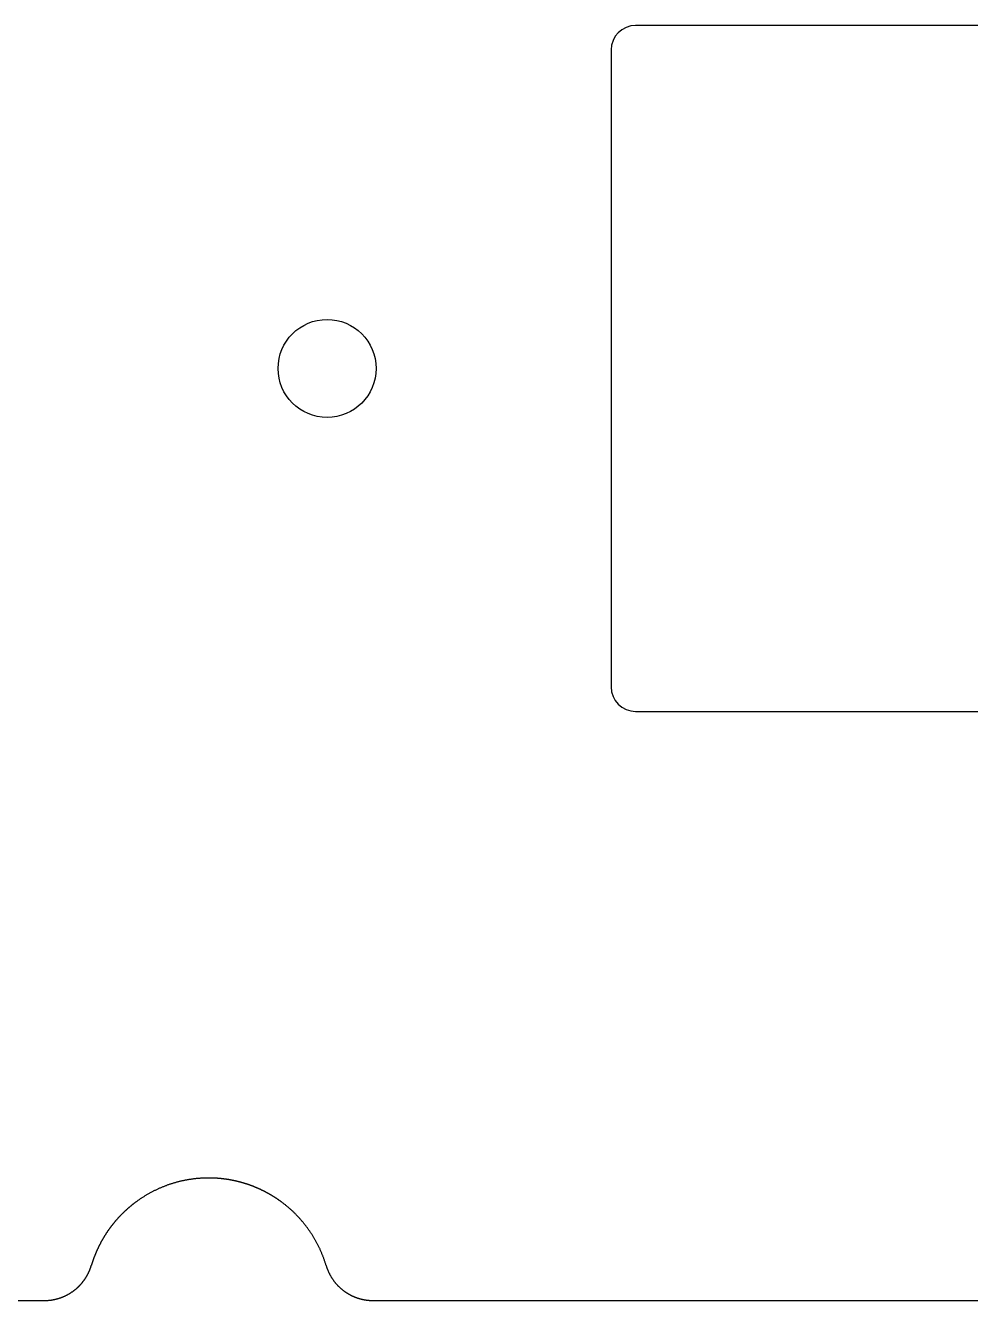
# Model space of a CAD drawing. Header units: millimetres. Extents: x -10 to 277, y -95 to 18.
# Drawn here: x 9.32 to 28.61, y -95.23 to -69.2 of the extents above; entities that cross this region are included whole.
import ezdxf

# ---------------------------------------------------------------- set-up
doc = ezdxf.new("R2010")
doc.units = ezdxf.units.MM
doc.header["$MEASUREMENT"] = 0
doc.layers.get('0').update_dxf_attribs({"linetype": 'CONTINUOUS'})
doc.layers.add('Edge.Cuts', color=53, linetype='CONTINUOUS')

msp = doc.modelspace()

# ---------------------------------------------------------------- linework, layer by layer
msp.add_lwpolyline([(35.375, -83.2, 0.414213562), (35.875, -82.7), (35.875, -69.7, 0.414213562), (35.375, -69.2), (21.775, -69.2, 0.414212391), (21.275, -69.7), (21.275, -82.7, 0.414212391), (21.775, -83.2)], format="xyb", close=True)
msp.add_circle((15.478125, -76.2), 1)
at = {"layer": 'Edge.Cuts', "linetype": 'Continuous'}
for p, q in [((12.124925, -92.9083), (12.111843, -92.913639)), ((12.138036, -92.903035), (12.124925, -92.9083)), ((12.151175, -92.897844), (12.138036, -92.903035)), ((12.164343, -92.892729), (12.151175, -92.897844)), ((12.177539, -92.887688), (12.164343, -92.892729)), ((12.190762, -92.882723), (12.177539, -92.887688)), ((12.204012, -92.877833), (12.190762, -92.882723)), ((12.217289, -92.873018), (12.204012, -92.877833)), ((12.230592, -92.868279), (12.217289, -92.873018)), ((12.243921, -92.863615), (12.230592, -92.868279)), ((12.257275, -92.859027), (12.243921, -92.863615)), ((12.270654, -92.854516), (12.257275, -92.859027)), ((12.284058, -92.85008), (12.270654, -92.854516)), ((12.297486, -92.84572), (12.284058, -92.85008)), ((12.310938, -92.841437), (12.297486, -92.84572)), ((12.324414, -92.83723), (12.310938, -92.841437)), ((12.337912, -92.8331), (12.324414, -92.83723)), ((12.351433, -92.829047), (12.337912, -92.8331)), ((12.364976, -92.82507), (12.351433, -92.829047)), ((12.378542, -92.82117), (12.364976, -92.82507)), ((12.392128, -92.817348), (12.378542, -92.82117)), ((12.405736, -92.813602), (12.392128, -92.817348)), ((12.419365, -92.809934), (12.405736, -92.813602)), ((12.433014, -92.806343), (12.419365, -92.809934)), ((12.446683, -92.802829), (12.433014, -92.806343)), ((12.460371, -92.799393), (12.446683, -92.802829)), ((12.474079, -92.796034), (12.460371, -92.799393)), ((12.487805, -92.792754), (12.474079, -92.796034)), ((12.50155, -92.789551), (12.487805, -92.792754)), ((12.515313, -92.786426), (12.50155, -92.789551)), ((12.529094, -92.783378), (12.515313, -92.786426)), ((12.542892, -92.780409), (12.529094, -92.783378)), ((12.556707, -92.777518), (12.542892, -92.780409)), ((12.570539, -92.774706), (12.556707, -92.777518)), ((12.584387, -92.771971), (12.570539, -92.774706)), ((12.598251, -92.769315), (12.584387, -92.771971)), ((12.61213, -92.766737), (12.598251, -92.769315)), ((12.626025, -92.764238), (12.61213, -92.766737)), ((12.639935, -92.761817), (12.626025, -92.764238)), ((12.653859, -92.759475), (12.639935, -92.761817)), ((12.667797, -92.757212), (12.653859, -92.759475)), ((12.681749, -92.755028), (12.667797, -92.757212)), ((12.695715, -92.752922), (12.681749, -92.755028)), ((12.709694, -92.750895), (12.695715, -92.752922)), ((12.723685, -92.748947), (12.709694, -92.750895)), ((12.737689, -92.747078), (12.723685, -92.748947)), ((12.751706, -92.745288), (12.737689, -92.747078)), ((12.765734, -92.743577), (12.751706, -92.745288)), ((12.779773, -92.741946), (12.765734, -92.743577)), ((12.793824, -92.740393), (12.779773, -92.741946)), ((12.807886, -92.73892), (12.793824, -92.740393)), ((12.821958, -92.737526), (12.807886, -92.73892)), ((12.83604, -92.736211), (12.821958, -92.737526)), ((12.850133, -92.734976), (12.83604, -92.736211)), ((12.864235, -92.73382), (12.850133, -92.734976)), ((12.878346, -92.732744), (12.864235, -92.73382)), ((12.892466, -92.731747), (12.878346, -92.732744)), ((12.906595, -92.73083), (12.892466, -92.731747)), ((12.920732, -92.729992), (12.906595, -92.73083)), ((12.934877, -92.729234), (12.920732, -92.729992)), ((12.94903, -92.728556), (12.934877, -92.729234)), ((12.963191, -92.727957), (12.94903, -92.728556)), ((12.977359, -92.727438), (12.963191, -92.727957)), ((12.991533, -92.726999), (12.977359, -92.727438)), ((13.005714, -92.726639), (12.991533, -92.726999)), ((13.019902, -92.72636), (13.005714, -92.726639)), ((13.034096, -92.72616), (13.019902, -92.72636)), ((13.048295, -92.72604), (13.034096, -92.72616)), ((13.0625, -92.726), (13.048295, -92.72604)), ((13.069065, -92.726009), (13.0625, -92.726)), ((13.076173, -92.726037), (13.069065, -92.726009)), ((13.083277, -92.726086), (13.076173, -92.726037)), ((13.090382, -92.726154), (13.083277, -92.726086)), ((13.097483, -92.726243), (13.090382, -92.726154)), ((13.104585, -92.726351), (13.097483, -92.726243)), ((13.111683, -92.726479), (13.104585, -92.726351)), ((13.118782, -92.726628), (13.111683, -92.726479)), ((13.125877, -92.726796), (13.118782, -92.726628)), ((13.132972, -92.726985), (13.125877, -92.726796)), ((13.140064, -92.727193), (13.132972, -92.726985)), ((13.147157, -92.727422), (13.140064, -92.727193)), ((13.154245, -92.72767), (13.147157, -92.727422)), ((13.161334, -92.727938), (13.154245, -92.72767)), ((13.168418, -92.728226), (13.161334, -92.727938)), ((13.175504, -92.728535), (13.168418, -92.728226)), ((13.182585, -92.728863), (13.175504, -92.728535)), ((13.189666, -92.729211), (13.182585, -92.728863)), ((13.196743, -92.729579), (13.189666, -92.729211)), ((13.203821, -92.729967), (13.196743, -92.729579)), ((13.210894, -92.730375), (13.203821, -92.729967)), ((13.217967, -92.730803), (13.210894, -92.730375)), ((13.225036, -92.73125), (13.217967, -92.730803)), ((13.232105, -92.731718), (13.225036, -92.73125)), ((13.23917, -92.732206), (13.232105, -92.731718)), ((13.246235, -92.732713), (13.23917, -92.732206)), ((13.253295, -92.733241), (13.246235, -92.732713)), ((13.260355, -92.733788), (13.253295, -92.733241)), ((13.267411, -92.734355), (13.260355, -92.733788)), ((13.274466, -92.734942), (13.267411, -92.734355)), ((13.281517, -92.735549), (13.274466, -92.734942)), ((13.288568, -92.736176), (13.281517, -92.735549)), ((13.295614, -92.736823), (13.288568, -92.736176)), ((13.302659, -92.737489), (13.295614, -92.736823)), ((13.3097, -92.738176), (13.302659, -92.737489)), ((13.316741, -92.738882), (13.3097, -92.738176)), ((13.323776, -92.739608), (13.316741, -92.738882)), ((13.330812, -92.740354), (13.323776, -92.739608)), ((13.337842, -92.74112), (13.330812, -92.740354)), ((13.344871, -92.741905), (13.337842, -92.74112)), ((13.351896, -92.742711), (13.344871, -92.741905)), ((13.35892, -92.743536), (13.351896, -92.742711)), ((13.365939, -92.744381), (13.35892, -92.743536)), ((13.372957, -92.745246), (13.365939, -92.744381)), ((13.37997, -92.746131), (13.372957, -92.745246)), ((13.386982, -92.747035), (13.37997, -92.746131)), ((13.393989, -92.747959), (13.386982, -92.747035)), ((13.400995, -92.748904), (13.393989, -92.747959)), ((13.407996, -92.749867), (13.400995, -92.748904)), ((13.414996, -92.750851), (13.407996, -92.749867)), ((13.42199, -92.751854), (13.414996, -92.750851)), ((13.428983, -92.752877), (13.42199, -92.751854)), ((13.435971, -92.75392), (13.428983, -92.752877)), ((13.442958, -92.754983), (13.435971, -92.75392)), ((13.449939, -92.756065), (13.442958, -92.754983)), ((13.456919, -92.757167), (13.449939, -92.756065)), ((13.463893, -92.758288), (13.456919, -92.757167)), ((13.470866, -92.75943), (13.463893, -92.758288)), ((13.477833, -92.760591), (13.470866, -92.75943)), ((13.484798, -92.761772), (13.477833, -92.760591)), ((13.491758, -92.762972), (13.484798, -92.761772)), ((13.498717, -92.764192), (13.491758, -92.762972)), ((13.505669, -92.765432), (13.498717, -92.764192)), ((13.51262, -92.766692), (13.505669, -92.765432)), ((13.519565, -92.767971), (13.51262, -92.766692)), ((13.526508, -92.769269), (13.519565, -92.767971)), ((13.533445, -92.770588), (13.526508, -92.769269)), ((13.54038, -92.771926), (13.533445, -92.770588)), ((13.547309, -92.773283), (13.54038, -92.771926)), ((13.554236, -92.774661), (13.547309, -92.773283)), ((13.561157, -92.776057), (13.554236, -92.774661)), ((13.568076, -92.777474), (13.561157, -92.776057)), ((13.574989, -92.778909), (13.568076, -92.777474)), ((13.5819, -92.780365), (13.574989, -92.778909)), ((13.588804, -92.78184), (13.5819, -92.780365)), ((13.595706, -92.783335), (13.588804, -92.78184)), ((13.602601, -92.784849), (13.595706, -92.783335)), ((13.609495, -92.786382), (13.602601, -92.784849)), ((13.616381, -92.787935), (13.609495, -92.786382)), ((13.623265, -92.789508), (13.616381, -92.787935)), ((13.630143, -92.7911), (13.623265, -92.789508)), ((13.637018, -92.792712), (13.630143, -92.7911)), ((13.643887, -92.794343), (13.637018, -92.792712)), ((13.650752, -92.795994), (13.643887, -92.794343)), ((13.657612, -92.797663), (13.650752, -92.795994)), ((13.664468, -92.799353), (13.657612, -92.797663)), ((13.671317, -92.801062), (13.664468, -92.799353)), ((13.678164, -92.80279), (13.671317, -92.801062)), ((13.685004, -92.804537), (13.678164, -92.80279)), ((13.69184, -92.806305), (13.685004, -92.804537)), ((13.69867, -92.808091), (13.69184, -92.806305)), ((13.705496, -92.809897), (13.69867, -92.808091)), ((13.712316, -92.811722), (13.705496, -92.809897)), ((13.719132, -92.813566), (13.712316, -92.811722)), ((13.725942, -92.81543), (13.719132, -92.813566)), ((13.732747, -92.817313), (13.725942, -92.81543)), ((13.739546, -92.819215), (13.732747, -92.817313)), ((13.746341, -92.821137), (13.739546, -92.819215)), ((13.753129, -92.823078), (13.746341, -92.821137)), ((13.759914, -92.825038), (13.753129, -92.823078)), ((13.766691, -92.827017), (13.759914, -92.825038)), ((13.773464, -92.829016), (13.766691, -92.827017)), ((13.78023, -92.831034), (13.773464, -92.829016)), ((13.786992, -92.833071), (13.78023, -92.831034)), ((13.793747, -92.835127), (13.786992, -92.833071)), ((13.800497, -92.837203), (13.793747, -92.835127)), ((13.80724, -92.839297), (13.800497, -92.837203)), ((13.813979, -92.841411), (13.80724, -92.839297)), ((13.820711, -92.843544), (13.813979, -92.841411)), ((13.827438, -92.845696), (13.820711, -92.843544)), ((13.834157, -92.847867), (13.827438, -92.845696)), ((13.840872, -92.850057), (13.834157, -92.847867)), ((13.84758, -92.852266), (13.840872, -92.850057)), ((13.854283, -92.854494), (13.84758, -92.852266)), ((13.860978, -92.856741), (13.854283, -92.854494)), ((13.867668, -92.859008), (13.860978, -92.856741)), ((13.874351, -92.861293), (13.867668, -92.859008)), ((13.881029, -92.863597), (13.874351, -92.861293)), ((13.887699, -92.86592), (13.881029, -92.863597)), ((13.894363, -92.868263), (13.887699, -92.86592)), ((13.90102, -92.870624), (13.894363, -92.868263)), ((13.907672, -92.873004), (13.90102, -92.870624)), ((13.914316, -92.875403), (13.907672, -92.873004)), ((13.920955, -92.877821), (13.914316, -92.875403)), ((13.927586, -92.880257), (13.920955, -92.877821)), ((13.934211, -92.882713), (13.927586, -92.880257)), ((13.940828, -92.885187), (13.934211, -92.882713)), ((13.94744, -92.88768), (13.940828, -92.885187)), ((13.954043, -92.890192), (13.94744, -92.88768)), ((13.960641, -92.892723), (13.954043, -92.890192)), ((13.96723, -92.895272), (13.960641, -92.892723)), ((13.973814, -92.89784), (13.96723, -92.895272)), ((13.980389, -92.900427), (13.973814, -92.89784)), ((13.986959, -92.903033), (13.980389, -92.900427)), ((13.99352, -92.905656), (13.986959, -92.903033)), ((14.000075, -92.9083), (13.99352, -92.905656)), ((14.006621, -92.910961), (14.000075, -92.9083)), ((14.013161, -92.913641), (14.006621, -92.910961)), ((11.640402, -93.169869), (11.628779, -93.177958)), ((11.65207, -93.161846), (11.640402, -93.169869)), ((11.663782, -93.15389), (11.65207, -93.161846)), ((11.67554, -93.145999), (11.663782, -93.15389)), ((11.687341, -93.138176), (11.67554, -93.145999)), ((11.699186, -93.13042), (11.687341, -93.138176)), ((11.711074, -93.12273), (11.699186, -93.13042)), ((11.723005, -93.115109), (11.711074, -93.12273)), ((11.734979, -93.107555), (11.723005, -93.115109)), ((11.746994, -93.10007), (11.734979, -93.107555)), ((11.759051, -93.092652), (11.746994, -93.10007)), ((11.77115, -93.085303), (11.759051, -93.092652)), ((11.783289, -93.078024), (11.77115, -93.085303)), ((11.795468, -93.070813), (11.783289, -93.078024)), ((11.807687, -93.063671), (11.795468, -93.070813)), ((11.819946, -93.056599), (11.807687, -93.063671)), ((11.832244, -93.049597), (11.819946, -93.056599)), ((11.844581, -93.042665), (11.832244, -93.049597)), ((11.856955, -93.035803), (11.844581, -93.042665)), ((11.869368, -93.029011), (11.856955, -93.035803)), ((11.881818, -93.02229), (11.869368, -93.029011)), ((11.894305, -93.015641), (11.881818, -93.02229)), ((11.906829, -93.009062), (11.894305, -93.015641)), ((11.919389, -93.002554), (11.906829, -93.009062)), ((11.931985, -92.996118), (11.919389, -93.002554)), ((11.944616, -92.989754), (11.931985, -92.996118)), ((11.957281, -92.983462), (11.944616, -92.989754)), ((11.969982, -92.977242), (11.957281, -92.983462)), ((11.982716, -92.971094), (11.969982, -92.977242)), ((11.995484, -92.965019), (11.982716, -92.971094)), ((12.008286, -92.959017), (11.995484, -92.965019)), ((12.02112, -92.953088), (12.008286, -92.959017)), ((12.033987, -92.947231), (12.02112, -92.953088)), ((12.046885, -92.941448), (12.033987, -92.947231)), ((12.059815, -92.935739), (12.046885, -92.941448)), ((12.072777, -92.930103), (12.059815, -92.935739)), ((12.085769, -92.924541), (12.072777, -92.930103)), ((12.098791, -92.919053), (12.085769, -92.924541)), ((12.111843, -92.913639), (12.098791, -92.919053)), ((14.019693, -92.91634), (14.013161, -92.913641)), ((14.026219, -92.919057), (14.019693, -92.91634)), ((14.032735, -92.921793), (14.026219, -92.919057)), ((14.039246, -92.924547), (14.032735, -92.921793)), ((14.045747, -92.92732), (14.039246, -92.924547)), ((14.052243, -92.930111), (14.045747, -92.92732)), ((14.058729, -92.932921), (14.052243, -92.930111)), ((14.065208, -92.935749), (14.058729, -92.932921)), ((14.071679, -92.938596), (14.065208, -92.935749)), ((14.078143, -92.941461), (14.071679, -92.938596)), ((14.084598, -92.944344), (14.078143, -92.941461)), ((14.091046, -92.947246), (14.084598, -92.944344)), ((14.097485, -92.950166), (14.091046, -92.947246)), ((14.103917, -92.953104), (14.097485, -92.950166)), ((14.110339, -92.956061), (14.103917, -92.953104)), ((14.116755, -92.959036), (14.110339, -92.956061)), ((14.123161, -92.962029), (14.116755, -92.959036)), ((14.12956, -92.96504), (14.123161, -92.962029)), ((14.13595, -92.96807), (14.12956, -92.96504)), ((14.142332, -92.971118), (14.13595, -92.96807)), ((14.148705, -92.974183), (14.142332, -92.971118)), ((14.15507, -92.977267), (14.148705, -92.974183)), ((14.161426, -92.980369), (14.15507, -92.977267)), ((14.167774, -92.98349), (14.161426, -92.980369)), ((14.174113, -92.986627), (14.167774, -92.98349)), ((14.180443, -92.989784), (14.174113, -92.986627)), ((14.186765, -92.992958), (14.180443, -92.989784)), ((14.193078, -92.99615), (14.186765, -92.992958)), ((14.199381, -92.99936), (14.193078, -92.99615)), ((14.205676, -93.002588), (14.199381, -92.99936)), ((14.211962, -93.005834), (14.205676, -93.002588)), ((14.218239, -93.009097), (14.211962, -93.005834)), ((14.224507, -93.012379), (14.218239, -93.009097)), ((14.230766, -93.015678), (14.224507, -93.012379)), ((14.237015, -93.018995), (14.230766, -93.015678)), ((14.243256, -93.02233), (14.237015, -93.018995)), ((14.249487, -93.025683), (14.243256, -93.02233)), ((14.255709, -93.029053), (14.249487, -93.025683)), ((14.261921, -93.032441), (14.255709, -93.029053)), ((14.268124, -93.035846), (14.261921, -93.032441)), ((14.274317, -93.039269), (14.268124, -93.035846)), ((14.280501, -93.04271), (14.274317, -93.039269)), ((14.286675, -93.046169), (14.280501, -93.04271)), ((14.29284, -93.049644), (14.286675, -93.046169)), ((14.298995, -93.053138), (14.29284, -93.049644)), ((14.30514, -93.056649), (14.298995, -93.053138)), ((14.311275, -93.060177), (14.30514, -93.056649)), ((14.317401, -93.063722), (14.311275, -93.060177)), ((14.323516, -93.067285), (14.317401, -93.063722)), ((14.329622, -93.070866), (14.323516, -93.067285)), ((14.335718, -93.074463), (14.329622, -93.070866)), ((14.341803, -93.078078), (14.335718, -93.074463)), ((14.347879, -93.08171), (14.341803, -93.078078)), ((14.353944, -93.08536), (14.347879, -93.08171)), ((14.359999, -93.089026), (14.353944, -93.08536)), ((14.366044, -93.09271), (14.359999, -93.089026)), ((14.372078, -93.096411), (14.366044, -93.09271)), ((14.378102, -93.100129), (14.372078, -93.096411)), ((14.384116, -93.103864), (14.378102, -93.100129)), ((14.390119, -93.107617), (14.384116, -93.103864)), ((14.396111, -93.111386), (14.390119, -93.107617)), ((14.402094, -93.115172), (14.396111, -93.111386)), ((14.408065, -93.118975), (14.402094, -93.115172)), ((14.414026, -93.122795), (14.408065, -93.118975)), ((14.419976, -93.126631), (14.414026, -93.122795)), ((14.425915, -93.130485), (14.419976, -93.126631)), ((14.431843, -93.134356), (14.425915, -93.130485)), ((14.437761, -93.138243), (14.431843, -93.134356)), ((14.443667, -93.142147), (14.437761, -93.138243)), ((14.449563, -93.146068), (14.443667, -93.142147)), ((14.455447, -93.150005), (14.449563, -93.146068)), ((14.461321, -93.153959), (14.455447, -93.150005)), ((14.467183, -93.15793), (14.461321, -93.153959)), ((14.473034, -93.161917), (14.467183, -93.15793)), ((14.478874, -93.165921), (14.473034, -93.161917)), ((14.484702, -93.169941), (14.478874, -93.165921)), ((14.490519, -93.173978), (14.484702, -93.169941)), ((11.323305, -93.430036), (11.318227, -93.434964)), ((11.328398, -93.425121), (11.323305, -93.430036)), ((11.333504, -93.420221), (11.328398, -93.425121)), ((11.338625, -93.415335), (11.333504, -93.420221)), ((11.343758, -93.410464), (11.338625, -93.415335)), ((11.348907, -93.405607), (11.343758, -93.410464)), ((11.354068, -93.400764), (11.348907, -93.405607)), ((11.359244, -93.395936), (11.354068, -93.400764)), ((11.364433, -93.391123), (11.359244, -93.395936)), ((11.369637, -93.386324), (11.364433, -93.391123)), ((11.374853, -93.381539), (11.369637, -93.386324)), ((11.380084, -93.37677), (11.374853, -93.381539)), ((11.385327, -93.372015), (11.380084, -93.37677)), ((11.390585, -93.367274), (11.385327, -93.372015)), ((11.395856, -93.362549), (11.390585, -93.367274)), ((11.40114, -93.357838), (11.395856, -93.362549)), ((11.406437, -93.353143), (11.40114, -93.357838)), ((11.411749, -93.348462), (11.406437, -93.353143)), ((11.417073, -93.343796), (11.411749, -93.348462)), ((11.42241, -93.339145), (11.417073, -93.343796)), ((11.427761, -93.334509), (11.42241, -93.339145)), ((11.433125, -93.329889), (11.427761, -93.334509)), ((11.438502, -93.325283), (11.433125, -93.329889)), ((11.443892, -93.320692), (11.438502, -93.325283)), ((11.449295, -93.316117), (11.443892, -93.320692)), ((11.454711, -93.311557), (11.449295, -93.316117)), ((11.46014, -93.307012), (11.454711, -93.311557)), ((11.465582, -93.302483), (11.46014, -93.307012)), ((11.471036, -93.297969), (11.465582, -93.302483)), ((11.476504, -93.29347), (11.471036, -93.297969)), ((11.481984, -93.288987), (11.476504, -93.29347)), ((11.487476, -93.284519), (11.481984, -93.288987)), ((11.492982, -93.280066), (11.487476, -93.284519)), ((11.4985, -93.27563), (11.492982, -93.280066)), ((11.50403, -93.271208), (11.4985, -93.27563)), ((11.509574, -93.266803), (11.50403, -93.271208)), ((11.515129, -93.262413), (11.509574, -93.266803)), ((11.520697, -93.258038), (11.515129, -93.262413)), ((11.526277, -93.25368), (11.520697, -93.258038)), ((11.53187, -93.249337), (11.526277, -93.25368)), ((11.537475, -93.24501), (11.53187, -93.249337)), ((11.543092, -93.240699), (11.537475, -93.24501)), ((11.548721, -93.236404), (11.543092, -93.240699)), ((11.554362, -93.232124), (11.548721, -93.236404)), ((11.560016, -93.227861), (11.554362, -93.232124)), ((11.565681, -93.223614), (11.560016, -93.227861)), ((11.571358, -93.219382), (11.565681, -93.223614)), ((11.582749, -93.210968), (11.571358, -93.219382)), ((11.594186, -93.202618), (11.582749, -93.210968)), ((11.605671, -93.194333), (11.594186, -93.202618)), ((11.617202, -93.186113), (11.605671, -93.194333)), ((11.628779, -93.177958), (11.617202, -93.186113)), ((14.496325, -93.178031), (14.490519, -93.173978)), ((14.502119, -93.182101), (14.496325, -93.178031)), ((14.507902, -93.186187), (14.502119, -93.182101)), ((14.513673, -93.190289), (14.507902, -93.186187)), ((14.519433, -93.194407), (14.513673, -93.190289)), ((14.525181, -93.198542), (14.519433, -93.194407)), ((14.530918, -93.202693), (14.525181, -93.198542)), ((14.536642, -93.206861), (14.530918, -93.202693)), ((14.542355, -93.211044), (14.536642, -93.206861)), ((14.548056, -93.215243), (14.542355, -93.211044)), ((14.553745, -93.219459), (14.548056, -93.215243)), ((14.559422, -93.223691), (14.553745, -93.219459)), ((14.57074, -93.232202), (14.559422, -93.223691)), ((14.58201, -93.240777), (14.57074, -93.232202)), ((14.593231, -93.249415), (14.58201, -93.240777)), ((14.604403, -93.258117), (14.593231, -93.249415)), ((14.615526, -93.266882), (14.604403, -93.258117)), ((14.626599, -93.275708), (14.615526, -93.266882)), ((14.637621, -93.284598), (14.626599, -93.275708)), ((14.648593, -93.293549), (14.637621, -93.284598)), ((14.659513, -93.302561), (14.648593, -93.293549)), ((14.670383, -93.311635), (14.659513, -93.302561)), ((14.6812, -93.32077), (14.670383, -93.311635)), ((14.691965, -93.329966), (14.6812, -93.32077)), ((14.702678, -93.339222), (14.691965, -93.329966)), ((14.713338, -93.348538), (14.702678, -93.339222)), ((14.723945, -93.357914), (14.713338, -93.348538)), ((14.734498, -93.367349), (14.723945, -93.357914)), ((14.744997, -93.376843), (14.734498, -93.367349)), ((14.755442, -93.386396), (14.744997, -93.376843)), ((14.765832, -93.396007), (14.755442, -93.386396)), ((14.776168, -93.405677), (14.765832, -93.396007)), ((14.786448, -93.415404), (14.776168, -93.405677)), ((14.796672, -93.425188), (14.786448, -93.415404)), ((14.80684, -93.43503), (14.796672, -93.425188)), ((11.087424, -93.693049), (11.083099, -93.698636)), ((11.091767, -93.687474), (11.087424, -93.693049)), ((11.096124, -93.681912), (11.091767, -93.687474)), ((11.100499, -93.676361), (11.096124, -93.681912)), ((11.104888, -93.670823), (11.100499, -93.676361)), ((11.109294, -93.665296), (11.104888, -93.670823)), ((11.113714, -93.659783), (11.109294, -93.665296)), ((11.118152, -93.654281), (11.113714, -93.659783)), ((11.122604, -93.648793), (11.118152, -93.654281)), ((11.127073, -93.643316), (11.122604, -93.648793)), ((11.131556, -93.637852), (11.127073, -93.643316)), ((11.136056, -93.6324), (11.131556, -93.637852)), ((11.140571, -93.626962), (11.136056, -93.6324)), ((11.145102, -93.621535), (11.140571, -93.626962)), ((11.149648, -93.616122), (11.145102, -93.621535)), ((11.15421, -93.610721), (11.149648, -93.616122)), ((11.158786, -93.605333), (11.15421, -93.610721)), ((11.163379, -93.599957), (11.158786, -93.605333)), ((11.167986, -93.594595), (11.163379, -93.599957)), ((11.17261, -93.589245), (11.167986, -93.594595)), ((11.177248, -93.583909), (11.17261, -93.589245)), ((11.181901, -93.578585), (11.177248, -93.583909)), ((11.18657, -93.573275), (11.181901, -93.578585)), ((11.191254, -93.567977), (11.18657, -93.573275)), ((11.195953, -93.562693), (11.191254, -93.567977)), ((11.200667, -93.557421), (11.195953, -93.562693)), ((11.205396, -93.552163), (11.200667, -93.557421)), ((11.21014, -93.546918), (11.205396, -93.552163)), ((11.214899, -93.541687), (11.21014, -93.546918)), ((11.219673, -93.536468), (11.214899, -93.541687)), ((11.224462, -93.531263), (11.219673, -93.536468)), ((11.229266, -93.526071), (11.224462, -93.531263)), ((11.234084, -93.520894), (11.229266, -93.526071)), ((11.238918, -93.515729), (11.234084, -93.520894)), ((11.243765, -93.510578), (11.238918, -93.515729)), ((11.248629, -93.50544), (11.243765, -93.510578)), ((11.253506, -93.500317), (11.248629, -93.50544)), ((11.258398, -93.495206), (11.253506, -93.500317)), ((11.263304, -93.49011), (11.258398, -93.495206)), ((11.268226, -93.485027), (11.263304, -93.49011)), ((11.273161, -93.479958), (11.268226, -93.485027)), ((11.278111, -93.474903), (11.273161, -93.479958)), ((11.283076, -93.469862), (11.278111, -93.474903)), ((11.288055, -93.464834), (11.283076, -93.469862)), ((11.293048, -93.459821), (11.288055, -93.464834)), ((11.298055, -93.454821), (11.293048, -93.459821)), ((11.303077, -93.449836), (11.298055, -93.454821)), ((11.308113, -93.444865), (11.303077, -93.449836)), ((11.313163, -93.439908), (11.308113, -93.444865)), ((11.318227, -93.434964), (11.313163, -93.439908)), ((14.816952, -93.444928), (14.80684, -93.43503)), ((14.827007, -93.454883), (14.816952, -93.444928)), ((14.837005, -93.464894), (14.827007, -93.454883)), ((14.846945, -93.47496), (14.837005, -93.464894)), ((14.856828, -93.485082), (14.846945, -93.47496)), ((14.866653, -93.495259), (14.856828, -93.485082)), ((14.87642, -93.505491), (14.866653, -93.495259)), ((14.886127, -93.515777), (14.87642, -93.505491)), ((14.895776, -93.526117), (14.886127, -93.515777)), ((14.905366, -93.536511), (14.895776, -93.526117)), ((14.914896, -93.546958), (14.905366, -93.536511)), ((14.924366, -93.557458), (14.914896, -93.546958)), ((14.933776, -93.56801), (14.924366, -93.557458)), ((14.943125, -93.578615), (14.933776, -93.56801)), ((14.952414, -93.589272), (14.943125, -93.578615)), ((14.961641, -93.599981), (14.952414, -93.589272)), ((14.970807, -93.610741), (14.961641, -93.599981)), ((14.979911, -93.621551), (14.970807, -93.610741)), ((14.988954, -93.632413), (14.979911, -93.621551)), ((14.997934, -93.643324), (14.988954, -93.632413)), ((15.006851, -93.654285), (14.997934, -93.643324)), ((15.015706, -93.665296), (15.006851, -93.654285)), ((15.024498, -93.676356), (15.015706, -93.665296)), ((15.033226, -93.687465), (15.024498, -93.676356)), ((15.041891, -93.698622), (15.033226, -93.687465)), ((10.91259, -93.949709), (10.908996, -93.955784)), ((10.916203, -93.943641), (10.91259, -93.949709)), ((10.919832, -93.937586), (10.916203, -93.943641)), ((10.923479, -93.931539), (10.919832, -93.937586)), ((10.927142, -93.925505), (10.923479, -93.931539)), ((10.930823, -93.919479), (10.927142, -93.925505)), ((10.934521, -93.913465), (10.930823, -93.919479)), ((10.938236, -93.90746), (10.934521, -93.913465)), ((10.941967, -93.901467), (10.938236, -93.90746)), ((10.945717, -93.895483), (10.941967, -93.901467)), ((10.949482, -93.889511), (10.945717, -93.895483)), ((10.953266, -93.883548), (10.949482, -93.889511)), ((10.957065, -93.877598), (10.953266, -93.883548)), ((10.960882, -93.871656), (10.957065, -93.877598)), ((10.964715, -93.865727), (10.960882, -93.871656)), ((10.968566, -93.859807), (10.964715, -93.865727)), ((10.972433, -93.8539), (10.968566, -93.859807)), ((10.976317, -93.848002), (10.972433, -93.8539)), ((10.980217, -93.842116), (10.976317, -93.848002)), ((10.984135, -93.83624), (10.980217, -93.842116)), ((10.988069, -93.830377), (10.984135, -93.83624)), ((10.992021, -93.824522), (10.988069, -93.830377)), ((10.995988, -93.818681), (10.992021, -93.824522)), ((10.999972, -93.812849), (10.995988, -93.818681)), ((11.003972, -93.80703), (10.999972, -93.812849)), ((11.00799, -93.801221), (11.003972, -93.80703)), ((11.012024, -93.795424), (11.00799, -93.801221)), ((11.016074, -93.789637), (11.012024, -93.795424)), ((11.020141, -93.783863), (11.016074, -93.789637)), ((11.024224, -93.778099), (11.020141, -93.783863)), ((11.028324, -93.772348), (11.024224, -93.778099)), ((11.03244, -93.766607), (11.028324, -93.772348)), ((11.036572, -93.760879), (11.03244, -93.766607)), ((11.040721, -93.755161), (11.036572, -93.760879)), ((11.044886, -93.749456), (11.040721, -93.755161)), ((11.049067, -93.743762), (11.044886, -93.749456)), ((11.053264, -93.73808), (11.049067, -93.743762)), ((11.057478, -93.732409), (11.053264, -93.73808)), ((11.061708, -93.726751), (11.057478, -93.732409)), ((11.065954, -93.721104), (11.061708, -93.726751)), ((11.070216, -93.715469), (11.065954, -93.721104)), ((11.074494, -93.709846), (11.070216, -93.715469)), ((11.078788, -93.704235), (11.074494, -93.709846)), ((11.083099, -93.698636), (11.078788, -93.704235)), ((15.050492, -93.709827), (15.041891, -93.698622)), ((15.059028, -93.721081), (15.050492, -93.709827)), ((15.067501, -93.732381), (15.059028, -93.721081)), ((15.075908, -93.743729), (15.067501, -93.732381)), ((15.084251, -93.755123), (15.075908, -93.743729)), ((15.092529, -93.766564), (15.084251, -93.755123)), ((15.100741, -93.778051), (15.092529, -93.766564)), ((15.108887, -93.789583), (15.100741, -93.778051)), ((15.116968, -93.801161), (15.108887, -93.789583)), ((15.124983, -93.812783), (15.116968, -93.801161)), ((15.132931, -93.824451), (15.124983, -93.812783)), ((15.140813, -93.836163), (15.132931, -93.824451)), ((15.148628, -93.847918), (15.140813, -93.836163)), ((15.156375, -93.859718), (15.148628, -93.847918)), ((15.164056, -93.87156), (15.156375, -93.859718)), ((15.171669, -93.883446), (15.164056, -93.87156)), ((15.179215, -93.895374), (15.171669, -93.883446)), ((15.186692, -93.907344), (15.179215, -93.895374)), ((15.194102, -93.919356), (15.186692, -93.907344)), ((15.201443, -93.93141), (15.194102, -93.919356)), ((15.208716, -93.943505), (15.201443, -93.93141)), ((15.21592, -93.955641), (15.208716, -93.943505)), ((10.776702, -94.213216), (10.773851, -94.219684)), ((10.779573, -94.206754), (10.776702, -94.213216)), ((10.782461, -94.200303), (10.779573, -94.206754)), ((10.785367, -94.193859), (10.782461, -94.200303)), ((10.788291, -94.187426), (10.785367, -94.193859)), ((10.791234, -94.180999), (10.788291, -94.187426)), ((10.794194, -94.174583), (10.791234, -94.180999)), ((10.797172, -94.168173), (10.794194, -94.174583)), ((10.800168, -94.161775), (10.797172, -94.168173)), ((10.803183, -94.155383), (10.800168, -94.161775)), ((10.806215, -94.149002), (10.803183, -94.155383)), ((10.809265, -94.142628), (10.806215, -94.149002)), ((10.812333, -94.136265), (10.809265, -94.142628)), ((10.815419, -94.129909), (10.812333, -94.136265)), ((10.818522, -94.123564), (10.815419, -94.129909)), ((10.821644, -94.117226), (10.818522, -94.123564)), ((10.824783, -94.1109), (10.821644, -94.117226)), ((10.827941, -94.10458), (10.824783, -94.1109)), ((10.831115, -94.098272), (10.827941, -94.10458)), ((10.834308, -94.09197), (10.831115, -94.098272)), ((10.837518, -94.08568), (10.834308, -94.09197)), ((10.840747, -94.079398), (10.837518, -94.08568)), ((10.843992, -94.073127), (10.840747, -94.079398)), ((10.847256, -94.066863), (10.843992, -94.073127)), ((10.850537, -94.06061), (10.847256, -94.066863)), ((10.853836, -94.054366), (10.850537, -94.06061)), ((10.857152, -94.048132), (10.853836, -94.054366)), ((10.860487, -94.041906), (10.857152, -94.048132)), ((10.863838, -94.035692), (10.860487, -94.041906)), ((10.867207, -94.029485), (10.863838, -94.035692)), ((10.870593, -94.02329), (10.867207, -94.029485)), ((10.873998, -94.017103), (10.870593, -94.02329)), ((10.877419, -94.010928), (10.873998, -94.017103)), ((10.880858, -94.00476), (10.877419, -94.010928)), ((10.884314, -93.998604), (10.880858, -94.00476)), ((10.887789, -93.992456), (10.884314, -93.998604)), ((10.891279, -93.98632), (10.887789, -93.992456)), ((10.894788, -93.980192), (10.891279, -93.98632)), ((10.898314, -93.974076), (10.894788, -93.980192)), ((10.901857, -93.967968), (10.898314, -93.974076)), ((10.905417, -93.961872), (10.901857, -93.967968)), ((10.908996, -93.955784), (10.905417, -93.961872)), ((15.223055, -93.967818), (15.21592, -93.955641)), ((15.230121, -93.980035), (15.223055, -93.967818)), ((15.237118, -93.992292), (15.230121, -93.980035)), ((15.244045, -94.004588), (15.237118, -93.992292)), ((15.250903, -94.016924), (15.244045, -94.004588)), ((15.257691, -94.029298), (15.250903, -94.016924)), ((15.264409, -94.041712), (15.257691, -94.029298)), ((15.271056, -94.054163), (15.264409, -94.041712)), ((15.277634, -94.066652), (15.271056, -94.054163)), ((15.284141, -94.07918), (15.277634, -94.066652)), ((15.290577, -94.091744), (15.284141, -94.07918)), ((15.296942, -94.104346), (15.290577, -94.091744)), ((15.303236, -94.116984), (15.296942, -94.104346)), ((15.309459, -94.129658), (15.303236, -94.116984)), ((15.31561, -94.142369), (15.309459, -94.129658)), ((15.32169, -94.155115), (15.31561, -94.142369)), ((15.327699, -94.167897), (15.32169, -94.155115)), ((15.333635, -94.180714), (15.327699, -94.167897)), ((15.3395, -94.193566), (15.333635, -94.180714)), ((15.345292, -94.206452), (15.3395, -94.193566)), ((15.351013, -94.219373), (15.345292, -94.206452)), ((10.679061, -94.47147), (10.676928, -94.478245)), ((10.681213, -94.464704), (10.679061, -94.47147)), ((10.683383, -94.457944), (10.681213, -94.464704)), ((10.685572, -94.451193), (10.683383, -94.457944)), ((10.68778, -94.444447), (10.685572, -94.451193)), ((10.690006, -94.43771), (10.68778, -94.444447)), ((10.692251, -94.430979), (10.690006, -94.43771)), ((10.694515, -94.424257), (10.692251, -94.430979)), ((10.696797, -94.41754), (10.694515, -94.424257)), ((10.699098, -94.410833), (10.696797, -94.41754)), ((10.701418, -94.404131), (10.699098, -94.410833)), ((10.703755, -94.397439), (10.701418, -94.404131)), ((10.706112, -94.390752), (10.703755, -94.397439)), ((10.708487, -94.384075), (10.706112, -94.390752)), ((10.710881, -94.377404), (10.708487, -94.384075)), ((10.713293, -94.370742), (10.710881, -94.377404)), ((10.715724, -94.364086), (10.713293, -94.370742)), ((10.718173, -94.357439), (10.715724, -94.364086)), ((10.720641, -94.350799), (10.718173, -94.357439)), ((10.723127, -94.344168), (10.720641, -94.350799)), ((10.725632, -94.337542), (10.723127, -94.344168)), ((10.728155, -94.330927), (10.725632, -94.337542)), ((10.730697, -94.324318), (10.728155, -94.330927)), ((10.733256, -94.317718), (10.730697, -94.324318)), ((10.735835, -94.311125), (10.733256, -94.317718)), ((10.738431, -94.304541), (10.735835, -94.311125)), ((10.741046, -94.297963), (10.738431, -94.304541)), ((10.743679, -94.291396), (10.741046, -94.297963)), ((10.746331, -94.284835), (10.743679, -94.291396)), ((10.749001, -94.278283), (10.746331, -94.284835)), ((10.751689, -94.271738), (10.749001, -94.278283)), ((10.754395, -94.265203), (10.751689, -94.271738)), ((10.75712, -94.258675), (10.754395, -94.265203)), ((10.759863, -94.252156), (10.75712, -94.258675)), ((10.762625, -94.245644), (10.759863, -94.252156)), ((10.765403, -94.239142), (10.762625, -94.245644)), ((10.768201, -94.232647), (10.765403, -94.239142)), ((10.771017, -94.226162), (10.768201, -94.232647)), ((10.773851, -94.219684), (10.771017, -94.226162)), ((15.35666, -94.232327), (15.351013, -94.219373)), ((15.362235, -94.245315), (15.35666, -94.232327)), ((15.367738, -94.258337), (15.362235, -94.245315)), ((15.373168, -94.271391), (15.367738, -94.258337)), ((15.378524, -94.284479), (15.373168, -94.271391)), ((15.383808, -94.297598), (15.378524, -94.284479)), ((15.389018, -94.31075), (15.383808, -94.297598)), ((15.394155, -94.323934), (15.389018, -94.31075)), ((15.399219, -94.337149), (15.394155, -94.323934)), ((15.404208, -94.350396), (15.399219, -94.337149)), ((15.409125, -94.363674), (15.404208, -94.350396)), ((15.413967, -94.376982), (15.409125, -94.363674)), ((15.418735, -94.390321), (15.413967, -94.376982)), ((15.423429, -94.403691), (15.418735, -94.390321)), ((15.428049, -94.41709), (15.423429, -94.403691)), ((15.432594, -94.430519), (15.428049, -94.41709)), ((15.437066, -94.443977), (15.432594, -94.430519)), ((15.441462, -94.457464), (15.437066, -94.443977)), ((15.445784, -94.470981), (15.441462, -94.457464)), ((15.450031, -94.484525), (15.445784, -94.470981)), ((10.567236, -94.738395), (10.569515, -94.734554)), ((10.569515, -94.734554), (10.571777, -94.730705)), ((10.571777, -94.730705), (10.574021, -94.726844)), ((10.574021, -94.726844), (10.576248, -94.722974)), ((10.576248, -94.722974), (10.578458, -94.719092)), ((10.578458, -94.719092), (10.58065, -94.715203)), ((10.58065, -94.715203), (10.582825, -94.711302)), ((10.582825, -94.711302), (10.584982, -94.707393)), ((10.584982, -94.707393), (10.587123, -94.703472)), ((10.587123, -94.703472), (10.589245, -94.699543)), ((10.589245, -94.699543), (10.59135, -94.695603)), ((10.59135, -94.695603), (10.593437, -94.691656)), ((10.593437, -94.691656), (10.595507, -94.687697)), ((10.595507, -94.687697), (10.597558, -94.68373)), ((10.597558, -94.68373), (10.599593, -94.679753)), ((10.599593, -94.679753), (10.601609, -94.675768)), ((10.601609, -94.675768), (10.603608, -94.671771)), ((10.603608, -94.671771), (10.605589, -94.667768)), ((10.605589, -94.667768), (10.607552, -94.663753)), ((10.607552, -94.663753), (10.609497, -94.659732)), ((10.609497, -94.659732), (10.611424, -94.655699)), ((10.611424, -94.655699), (10.613333, -94.65166)), ((10.613333, -94.65166), (10.615225, -94.64761)), ((10.615225, -94.64761), (10.617098, -94.643553)), ((10.617098, -94.643553), (10.618954, -94.639485)), ((10.618954, -94.639485), (10.620791, -94.635411)), ((10.620791, -94.635411), (10.62261, -94.631326)), ((10.62261, -94.631326), (10.624411, -94.627234)), ((10.624411, -94.627234), (10.626194, -94.623132)), ((10.626194, -94.623132), (10.627959, -94.619024)), ((10.627959, -94.619024), (10.629706, -94.614905)), ((10.629706, -94.614905), (10.631433, -94.61078)), ((10.631433, -94.61078), (10.633144, -94.606645)), ((10.633144, -94.606645), (10.634835, -94.602504)), ((10.634835, -94.602504), (10.636509, -94.598352)), ((10.636509, -94.598352), (10.638164, -94.594194)), ((10.638164, -94.594194), (10.639801, -94.590027)), ((10.639801, -94.590027), (10.641419, -94.585853)), ((10.641419, -94.585853), (10.64302, -94.581669)), ((10.64302, -94.581669), (10.644601, -94.57748)), ((10.644601, -94.57748), (10.646164, -94.573281)), ((10.646164, -94.573281), (10.647708, -94.569076)), ((10.647708, -94.569076), (10.649235, -94.564861)), ((10.649235, -94.564861), (10.650742, -94.560641)), ((10.650742, -94.560641), (10.652232, -94.556412)), ((10.652232, -94.556412), (10.653702, -94.552176)), ((10.653702, -94.552176), (10.655154, -94.547932)), ((10.655154, -94.547932), (10.656587, -94.543682)), ((10.656587, -94.543682), (10.658002, -94.539422)), ((10.658002, -94.539422), (10.659397, -94.535157)), ((10.659397, -94.535157), (10.660775, -94.530883)), ((10.660775, -94.530883), (10.662133, -94.526604)), ((10.662133, -94.526604), (10.663473, -94.522316)), ((10.663473, -94.522316), (10.664793, -94.518022)), ((10.664793, -94.518022), (10.666096, -94.51372)), ((10.666096, -94.51372), (10.6667, -94.5117)), ((10.668584, -94.505411), (10.6667, -94.5117)), ((10.670642, -94.498608), (10.668584, -94.505411)), ((10.672719, -94.491814), (10.670642, -94.498608)), ((10.674814, -94.485024), (10.672719, -94.491814)), ((10.676928, -94.478245), (10.674814, -94.485024)), ((15.454203, -94.498099), (15.450031, -94.484525)), ((15.4583, -94.5117), (15.454203, -94.498099)), ((15.4583, -94.5117), (15.460903, -94.520294)), ((15.460903, -94.520294), (15.46358, -94.528859)), ((15.46358, -94.528859), (15.466333, -94.537396)), ((15.466333, -94.537396), (15.46916, -94.545904)), ((15.46916, -94.545904), (15.472061, -94.554382)), ((15.472061, -94.554382), (15.475037, -94.562831)), ((15.475037, -94.562831), (15.478087, -94.571249)), ((15.478087, -94.571249), (15.48121, -94.579637)), ((15.48121, -94.579637), (15.484408, -94.587993)), ((15.484408, -94.587993), (15.487678, -94.596318)), ((15.487678, -94.596318), (15.491022, -94.60461)), ((15.491022, -94.60461), (15.494439, -94.612871)), ((15.494439, -94.612871), (15.497929, -94.621098)), ((15.497929, -94.621098), (15.501492, -94.629292)), ((15.501492, -94.629292), (15.505127, -94.637452)), ((15.505127, -94.637452), (15.508834, -94.645577)), ((15.508834, -94.645577), (15.512613, -94.653668)), ((15.512613, -94.653668), (15.516463, -94.661723)), ((15.516463, -94.661723), (15.520385, -94.669742)), ((15.520385, -94.669742), (15.524379, -94.677725)), ((15.524379, -94.677725), (15.528443, -94.685672)), ((15.528443, -94.685672), (15.532578, -94.693581)), ((15.532578, -94.693581), (15.536783, -94.701452)), ((15.536783, -94.701452), (15.541059, -94.709285)), ((15.541059, -94.709285), (15.545404, -94.717079)), ((15.545404, -94.717079), (15.549819, -94.724833)), ((15.549819, -94.724833), (15.554303, -94.732548)), ((15.554303, -94.732548), (15.558856, -94.740222)), ((10.347274, -94.995307), (10.350713, -94.992439)), ((10.350713, -94.992439), (10.354139, -94.989555)), ((10.354139, -94.989555), (10.357552, -94.986657)), ((10.357552, -94.986657), (10.360952, -94.983743)), ((10.360952, -94.983743), (10.364339, -94.980814)), ((10.364339, -94.980814), (10.367713, -94.97787)), ((10.367713, -94.97787), (10.371074, -94.974911)), ((10.371074, -94.974911), (10.374421, -94.971938)), ((10.374421, -94.971938), (10.377755, -94.968949)), ((10.377755, -94.968949), (10.381075, -94.965945)), ((10.381075, -94.965945), (10.384382, -94.962927)), ((10.384382, -94.962927), (10.387675, -94.959895)), ((10.387675, -94.959895), (10.390955, -94.956847)), ((10.390955, -94.956847), (10.39422, -94.953785)), ((10.39422, -94.953785), (10.397472, -94.950709)), ((10.397472, -94.950709), (10.40071, -94.947618)), ((10.40071, -94.947618), (10.403934, -94.944513)), ((10.403934, -94.944513), (10.407144, -94.941394)), ((10.407144, -94.941394), (10.41034, -94.93826)), ((10.41034, -94.93826), (10.413522, -94.935113)), ((10.413522, -94.935113), (10.41669, -94.931951)), ((10.41669, -94.931951), (10.419843, -94.928775)), ((10.419843, -94.928775), (10.422982, -94.925585)), ((10.422982, -94.925585), (10.426106, -94.922382)), ((10.426106, -94.922382), (10.429216, -94.919164)), ((10.429216, -94.919164), (10.432311, -94.915934)), ((10.432311, -94.915934), (10.435392, -94.912689)), ((10.435392, -94.912689), (10.438458, -94.909431)), ((10.438458, -94.909431), (10.441509, -94.906159)), ((10.441509, -94.906159), (10.444546, -94.902874)), ((10.444546, -94.902874), (10.447568, -94.899575)), ((10.447568, -94.899575), (10.450574, -94.896263)), ((10.450574, -94.896263), (10.453566, -94.892937)), ((10.453566, -94.892937), (10.456542, -94.889599)), ((10.456542, -94.889599), (10.459504, -94.886248)), ((10.459504, -94.886248), (10.46245, -94.882883)), ((10.46245, -94.882883), (10.465381, -94.879505)), ((10.465381, -94.879505), (10.468297, -94.876115)), ((10.468297, -94.876115), (10.471198, -94.872712)), ((10.471198, -94.872712), (10.474082, -94.869296)), ((10.474082, -94.869296), (10.476952, -94.865867)), ((10.476952, -94.865867), (10.479806, -94.862426)), ((10.479806, -94.862426), (10.482645, -94.858972)), ((10.482645, -94.858972), (10.485467, -94.855506)), ((10.485467, -94.855506), (10.488275, -94.852026)), ((10.488275, -94.852026), (10.491066, -94.848536)), ((10.491066, -94.848536), (10.493842, -94.845032)), ((10.493842, -94.845032), (10.496601, -94.841516)), ((10.496601, -94.841516), (10.499346, -94.837988)), ((10.499346, -94.837988), (10.502073, -94.834449)), ((10.502073, -94.834449), (10.504785, -94.830896)), ((10.504785, -94.830896), (10.507481, -94.827333)), ((10.507481, -94.827333), (10.510161, -94.823756)), ((10.510161, -94.823756), (10.512824, -94.82017)), ((10.512824, -94.82017), (10.515472, -94.81657)), ((10.515472, -94.81657), (10.518102, -94.812959)), ((10.518102, -94.812959), (10.520718, -94.809336)), ((10.520718, -94.809336), (10.523315, -94.805703)), ((10.523315, -94.805703), (10.525898, -94.802056)), ((10.525898, -94.802056), (10.528463, -94.7984)), ((10.528463, -94.7984), (10.531012, -94.794731)), ((10.531012, -94.794731), (10.533544, -94.791052)), ((10.533544, -94.791052), (10.536061, -94.787361)), ((10.536061, -94.787361), (10.53856, -94.78366)), ((10.53856, -94.78366), (10.541043, -94.779946)), ((10.541043, -94.779946), (10.543508, -94.776223)), ((10.543508, -94.776223), (10.545957, -94.772488)), ((10.545957, -94.772488), (10.548389, -94.768743)), ((10.548389, -94.768743), (10.550805, -94.764986)), ((10.550805, -94.764986), (10.553203, -94.761219)), ((10.553203, -94.761219), (10.555585, -94.757441)), ((10.555585, -94.757441), (10.557949, -94.753653)), ((10.557949, -94.753653), (10.560297, -94.749854)), ((10.560297, -94.749854), (10.562627, -94.746045)), ((10.562627, -94.746045), (10.56494, -94.742225)), ((10.56494, -94.742225), (10.567236, -94.738395)), ((15.558856, -94.740222), (15.563478, -94.747856)), ((15.563478, -94.747856), (15.568168, -94.755447)), ((15.568168, -94.755447), (15.572926, -94.762997)), ((15.572926, -94.762997), (15.577752, -94.770505)), ((15.577752, -94.770505), (15.582645, -94.777969)), ((15.582645, -94.777969), (15.587605, -94.78539)), ((15.587605, -94.78539), (15.592632, -94.792766)), ((15.592632, -94.792766), (15.597725, -94.800098)), ((15.597725, -94.800098), (15.602884, -94.807385)), ((15.602884, -94.807385), (15.608109, -94.814626)), ((15.608109, -94.814626), (15.613398, -94.82182)), ((15.613398, -94.82182), (15.618753, -94.828968)), ((15.618753, -94.828968), (15.624172, -94.836068)), ((15.624172, -94.836068), (15.629654, -94.84312)), ((15.629654, -94.84312), (15.635201, -94.850124)), ((15.635201, -94.850124), (15.64081, -94.857078)), ((15.64081, -94.857078), (15.646482, -94.863983)), ((15.646482, -94.863983), (15.652217, -94.870838)), ((15.652217, -94.870838), (15.658013, -94.877642)), ((15.658013, -94.877642), (15.66387, -94.884395)), ((15.66387, -94.884395), (15.669789, -94.891096)), ((15.669789, -94.891096), (15.675768, -94.897744)), ((15.675768, -94.897744), (15.681806, -94.90434)), ((15.681806, -94.90434), (15.687905, -94.910882)), ((15.687905, -94.910882), (15.694062, -94.91737)), ((15.694062, -94.91737), (15.700277, -94.923804)), ((15.700277, -94.923804), (15.706551, -94.930182)), ((15.706551, -94.930182), (15.712882, -94.936505)), ((15.712882, -94.936505), (15.71927, -94.942771)), ((15.71927, -94.942771), (15.725714, -94.948981)), ((15.725714, -94.948981), (15.732214, -94.955134)), ((15.732214, -94.955134), (15.73877, -94.961228)), ((15.73877, -94.961228), (15.74538, -94.967265)), ((15.74538, -94.967265), (15.752044, -94.973243)), ((15.752044, -94.973243), (15.758762, -94.979161)), ((15.758762, -94.979161), (15.765534, -94.98502)), ((15.765534, -94.98502), (15.772357, -94.990818)), ((15.772357, -94.990818), (15.779233, -94.996555)), ((-7.9, -95.226), (9.7084, -95.226)), ((9.7084, -95.226), (9.71738, -95.22596)), ((9.71738, -95.22596), (9.726355, -95.22584)), ((9.726355, -95.22584), (9.735323, -95.225641)), ((9.735323, -95.225641), (9.744285, -95.225361)), ((9.744285, -95.225361), (9.75324, -95.225002)), ((9.75324, -95.225002), (9.762188, -95.224563)), ((9.762188, -95.224563), (9.771128, -95.224045)), ((9.771128, -95.224045), (9.780059, -95.223447)), ((9.780059, -95.223447), (9.788982, -95.222769)), ((9.788982, -95.222769), (9.797895, -95.222012)), ((9.797895, -95.222012), (9.806799, -95.221176)), ((9.806799, -95.221176), (9.815692, -95.220261)), ((9.815692, -95.220261), (9.824575, -95.219266)), ((9.824575, -95.219266), (9.833446, -95.218192)), ((9.833446, -95.218192), (9.842305, -95.217039)), ((9.842305, -95.217039), (9.851152, -95.215807)), ((9.851152, -95.215807), (9.859987, -95.214496)), ((9.859987, -95.214496), (9.868807, -95.213107)), ((9.868807, -95.213107), (9.877614, -95.211638)), ((9.877614, -95.211638), (9.886407, -95.210091)), ((9.886407, -95.210091), (9.895184, -95.208466)), ((9.895184, -95.208466), (9.903946, -95.206762)), ((9.903946, -95.206762), (9.912691, -95.20498)), ((9.912691, -95.20498), (9.92142, -95.203119)), ((9.92142, -95.203119), (9.930132, -95.201181)), ((9.930132, -95.201181), (9.938826, -95.199165)), ((9.938826, -95.199165), (9.947501, -95.197071)), ((9.947501, -95.197071), (9.956157, -95.194899)), ((9.956157, -95.194899), (9.964794, -95.19265)), ((9.964794, -95.19265), (9.97341, -95.190323)), ((9.97341, -95.190323), (9.982006, -95.18792)), ((9.982006, -95.18792), (9.99058, -95.185439)), ((9.99058, -95.185439), (9.999132, -95.182882)), ((9.999132, -95.182882), (10.007661, -95.180247)), ((10.007661, -95.180247), (10.016168, -95.177537)), ((10.016168, -95.177537), (10.02465, -95.17475)), ((10.02465, -95.17475), (10.033107, -95.171887)), ((10.033107, -95.171887), (10.04154, -95.168948)), ((10.04154, -95.168948), (10.049947, -95.165933)), ((10.049947, -95.165933), (10.058327, -95.162844)), ((10.058327, -95.162844), (10.06668, -95.159678)), ((10.06668, -95.159678), (10.075006, -95.156438)), ((10.075006, -95.156438), (10.083303, -95.153123)), ((10.083303, -95.153123), (10.091571, -95.149734)), ((10.091571, -95.149734), (10.099809, -95.14627)), ((10.099809, -95.14627), (10.108017, -95.142732)), ((10.108017, -95.142732), (10.116194, -95.139121)), ((10.116194, -95.139121), (10.124339, -95.135436)), ((10.124339, -95.135436), (10.132452, -95.131678)), ((10.132452, -95.131678), (10.140532, -95.127847)), ((10.140532, -95.127847), (10.148579, -95.123944)), ((10.148579, -95.123944), (10.156591, -95.119968)), ((10.156591, -95.119968), (10.164568, -95.115921)), ((10.164568, -95.115921), (10.17251, -95.111802)), ((10.17251, -95.111802), (10.180415, -95.107611)), ((10.180415, -95.107611), (10.188283, -95.10335)), ((10.188283, -95.10335), (10.196114, -95.099018)), ((10.196114, -95.099018), (10.203906, -95.094616)), ((10.203906, -95.094616), (10.21166, -95.090144)), ((10.21166, -95.090144), (10.219374, -95.085602)), ((10.219374, -95.085602), (10.227047, -95.080992)), ((10.227047, -95.080992), (10.23468, -95.076313)), ((10.23468, -95.076313), (10.242271, -95.071565)), ((10.242271, -95.071565), (10.24982, -95.066749)), ((10.24982, -95.066749), (10.257326, -95.061866)), ((10.257326, -95.061866), (10.264789, -95.056916)), ((10.264789, -95.056916), (10.272207, -95.051899)), ((10.272207, -95.051899), (10.279581, -95.046816)), ((10.279581, -95.046816), (10.286909, -95.041667)), ((10.286909, -95.041667), (10.294191, -95.036453)), ((10.294191, -95.036453), (10.301426, -95.031173)), ((10.301426, -95.031173), (10.308614, -95.02583)), ((10.308614, -95.02583), (10.31219, -95.023134)), ((10.31219, -95.023134), (10.315754, -95.020422)), ((10.315754, -95.020422), (10.319306, -95.017694)), ((10.319306, -95.017694), (10.322845, -95.01495)), ((10.322845, -95.01495), (10.326373, -95.012191)), ((10.326373, -95.012191), (10.329887, -95.009416)), ((10.329887, -95.009416), (10.33339, -95.006625)), ((10.33339, -95.006625), (10.33688, -95.003819)), ((10.33688, -95.003819), (10.340357, -95.000997)), ((10.340357, -95.000997), (10.343822, -94.998159)), ((10.343822, -94.998159), (10.347274, -94.995307)), ((15.779233, -94.996555), (15.78616, -95.002231)), ((15.78616, -95.002231), (15.793137, -95.007845)), ((15.793137, -95.007845), (15.800165, -95.013397)), ((15.800165, -95.013397), (15.807242, -95.018886)), ((15.807242, -95.018886), (15.814368, -95.024311)), ((15.814368, -95.024311), (15.821543, -95.029673)), ((15.821543, -95.029673), (15.825148, -95.03233)), ((15.825148, -95.03233), (15.828765, -95.034971)), ((15.828765, -95.034971), (15.832394, -95.037595)), ((15.832394, -95.037595), (15.836034, -95.040204)), ((15.836034, -95.040204), (15.839686, -95.042796)), ((15.839686, -95.042796), (15.84335, -95.045372)), ((15.84335, -95.045372), (15.847025, -95.047931)), ((15.847025, -95.047931), (15.850711, -95.050474)), ((15.850711, -95.050474), (15.854409, -95.053)), ((15.854409, -95.053), (15.858118, -95.05551)), ((15.858118, -95.05551), (15.861838, -95.058003)), ((15.861838, -95.058003), (15.865569, -95.06048)), ((15.865569, -95.06048), (15.869311, -95.062939)), ((15.869311, -95.062939), (15.873064, -95.065382)), ((15.873064, -95.065382), (15.876828, -95.067809)), ((15.876828, -95.067809), (15.880602, -95.070218)), ((15.880602, -95.070218), (15.884387, -95.07261)), ((15.884387, -95.07261), (15.888183, -95.074986)), ((15.888183, -95.074986), (15.891989, -95.077344)), ((15.891989, -95.077344), (15.895806, -95.079685)), ((15.895806, -95.079685), (15.899633, -95.082009)), ((15.899633, -95.082009), (15.90347, -95.084316)), ((15.90347, -95.084316), (15.907317, -95.086606)), ((15.907317, -95.086606), (15.911175, -95.088878)), ((15.911175, -95.088878), (15.915042, -95.091133)), ((15.915042, -95.091133), (15.91892, -95.093371)), ((15.91892, -95.093371), (15.922806, -95.095591)), ((15.922806, -95.095591), (15.926704, -95.097794)), ((15.926704, -95.097794), (15.93061, -95.099979)), ((15.93061, -95.099979), (15.934526, -95.102147)), ((15.934526, -95.102147), (15.938452, -95.104297)), ((15.938452, -95.104297), (15.942387, -95.10643)), ((15.942387, -95.10643), (15.946331, -95.108545)), ((15.946331, -95.108545), (15.950285, -95.110642)), ((15.950285, -95.110642), (15.954247, -95.112721)), ((15.954247, -95.112721), (15.95822, -95.114782)), ((15.95822, -95.114782), (15.9622, -95.116826)), ((15.9622, -95.116826), (15.96619, -95.118852)), ((15.96619, -95.118852), (15.970189, -95.120859)), ((15.970189, -95.120859), (15.974196, -95.122849)), ((15.974196, -95.122849), (15.978212, -95.12482)), ((15.978212, -95.12482), (15.982237, -95.126774)), ((15.982237, -95.126774), (15.98627, -95.128709)), ((15.98627, -95.128709), (15.990312, -95.130627)), ((15.990312, -95.130627), (15.994361, -95.132526)), ((15.994361, -95.132526), (15.99842, -95.134407)), ((15.99842, -95.134407), (16.002486, -95.136269)), ((16.002486, -95.136269), (16.006561, -95.138114)), ((16.006561, -95.138114), (16.010643, -95.13994)), ((16.010643, -95.13994), (16.014734, -95.141748)), ((16.014734, -95.141748), (16.018831, -95.143536)), ((16.018831, -95.143536), (16.022938, -95.145307)), ((16.022938, -95.145307), (16.027051, -95.14706)), ((16.027051, -95.14706), (16.031173, -95.148794)), ((16.031173, -95.148794), (16.035301, -95.150508)), ((16.035301, -95.150508), (16.039438, -95.152205)), ((16.039438, -95.152205), (16.043581, -95.153883)), ((16.043581, -95.153883), (16.047732, -95.155543)), ((16.047732, -95.155543), (16.051889, -95.157183)), ((16.051889, -95.157183), (16.056055, -95.158805)), ((16.056055, -95.158805), (16.060227, -95.160408)), ((16.060227, -95.160408), (16.064406, -95.161993)), ((16.064406, -95.161993), (16.068591, -95.163558)), ((16.068591, -95.163558), (16.072785, -95.165105)), ((16.072785, -95.165105), (16.076984, -95.166633)), ((16.076984, -95.166633), (16.08119, -95.168143)), ((16.08119, -95.168143), (16.085402, -95.169632)), ((16.085402, -95.169632), (16.089622, -95.171104)), ((16.089622, -95.171104), (16.093847, -95.172556)), ((16.093847, -95.172556), (16.098079, -95.173989)), ((16.098079, -95.173989), (16.102316, -95.175403)), ((16.102316, -95.175403), (16.106561, -95.176799)), ((16.106561, -95.176799), (16.11081, -95.178175)), ((16.11081, -95.178175), (16.115067, -95.179532)), ((16.115067, -95.179532), (16.119328, -95.180869)), ((16.119328, -95.180869), (16.123597, -95.182188)), ((16.123597, -95.182188), (16.12787, -95.183488)), ((16.12787, -95.183488), (16.13215, -95.184768)), ((16.13215, -95.184768), (16.136434, -95.186029)), ((16.136434, -95.186029), (16.140725, -95.187271)), ((16.140725, -95.187271), (16.14502, -95.188494)), ((16.14502, -95.188494), (16.149322, -95.189697)), ((16.149322, -95.189697), (16.153628, -95.190881)), ((16.153628, -95.190881), (16.15794, -95.192046)), ((16.15794, -95.192046), (16.162256, -95.193191)), ((16.162256, -95.193191), (16.166579, -95.194317)), ((16.166579, -95.194317), (16.170905, -95.195424)), ((16.170905, -95.195424), (16.175237, -95.196511)), ((16.175237, -95.196511), (16.179573, -95.197579)), ((16.179573, -95.197579), (16.183915, -95.198627)), ((16.183915, -95.198627), (16.18826, -95.199656)), ((16.18826, -95.199656), (16.192612, -95.200666)), ((16.192612, -95.200666), (16.196966, -95.201655)), ((16.196966, -95.201655), (16.201326, -95.202626)), ((16.201326, -95.202626), (16.205689, -95.203576)), ((16.205689, -95.203576), (16.210059, -95.204508)), ((16.210059, -95.204508), (16.21443, -95.20542)), ((16.21443, -95.20542), (16.218808, -95.206312)), ((16.218808, -95.206312), (16.223188, -95.207184)), ((16.223188, -95.207184), (16.227574, -95.208037)), ((16.227574, -95.208037), (16.231962, -95.208871)), ((16.231962, -95.208871), (16.236355, -95.209684)), ((16.236355, -95.209684), (16.240751, -95.210478)), ((16.240751, -95.210478), (16.245152, -95.211253)), ((16.245152, -95.211253), (16.249555, -95.212007)), ((16.249555, -95.212007), (16.253964, -95.212743)), ((16.253964, -95.212743), (16.258374, -95.213458)), ((16.258374, -95.213458), (16.262789, -95.214153)), ((16.262789, -95.214153), (16.267206, -95.214829)), ((16.267206, -95.214829), (16.271629, -95.215485)), ((16.271629, -95.215485), (16.276052, -95.216122)), ((16.276052, -95.216122), (16.280481, -95.216738)), ((16.280481, -95.216738), (16.284911, -95.217335)), ((16.284911, -95.217335), (16.289346, -95.217912)), ((16.289346, -95.217912), (16.293782, -95.218469)), ((16.293782, -95.218469), (16.298223, -95.219007)), ((16.298223, -95.219007), (16.302665, -95.219524)), ((16.302665, -95.219524), (16.307112, -95.220022)), ((16.307112, -95.220022), (16.311559, -95.2205)), ((16.311559, -95.2205), (16.316011, -95.220958)), ((16.316011, -95.220958), (16.320464, -95.221396)), ((16.320464, -95.221396), (16.324921, -95.221815)), ((16.324921, -95.221815), (16.329379, -95.222213)), ((16.329379, -95.222213), (16.333841, -95.222592)), ((16.333841, -95.222592), (16.338304, -95.222951)), ((16.338304, -95.222951), (16.342771, -95.223289)), ((16.342771, -95.223289), (16.347238, -95.223608)), ((16.347238, -95.223608), (16.351709, -95.223907)), ((16.351709, -95.223907), (16.356181, -95.224186)), ((16.356181, -95.224186), (16.360656, -95.224446)), ((16.360656, -95.224446), (16.365132, -95.224685)), ((16.365132, -95.224685), (16.369611, -95.224904)), ((16.369611, -95.224904), (16.37409, -95.225103)), ((16.37409, -95.225103), (16.378574, -95.225283)), ((16.378574, -95.225283), (16.383056, -95.225442)), ((16.383056, -95.225442), (16.387543, -95.225581)), ((16.387543, -95.225581), (16.392029, -95.225701)), ((16.392029, -95.225701), (16.39652, -95.2258)), ((16.39652, -95.2258), (16.401009, -95.22588)), ((16.401009, -95.22588), (16.405502, -95.225939)), ((16.405502, -95.225939), (16.409994, -95.225978)), ((16.409994, -95.225978), (16.41449, -95.225998)), ((16.41449, -95.225998), (16.4166, -95.226)), ((16.4166, -95.226), (33.125, -95.226))]:
    msp.add_line(p, q, dxfattribs=at)

doc.saveas('drawing.dxf')
